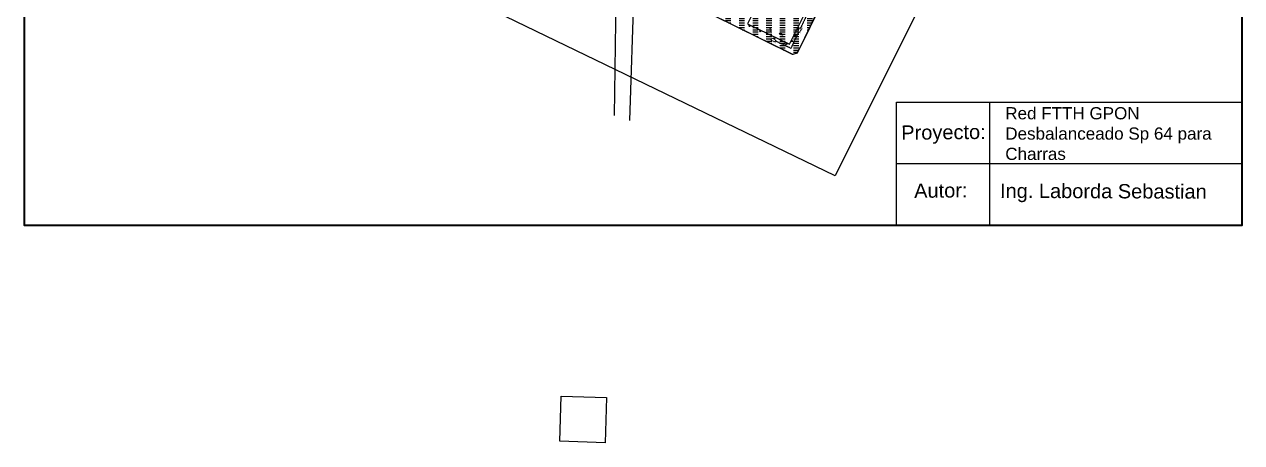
# Model space of a CAD drawing. Header units: metres. Extents: x 400841 to 403530, y 6344062 to 6346805.
# Drawn here: x 400841 to 403530, y 6344062 to 6344987 of the extents above; entities that cross this region are included whole.
import ezdxf
from ezdxf.enums import TextEntityAlignment as Align

# ---------------------------------------------------------------- set-up
doc = ezdxf.new("R2010")
doc.units = ezdxf.units.M
doc.header["$MEASUREMENT"] = 0
doc.linetypes.add('PHANTOM2', pattern=[1.25, 0.625, -0.125, 0.125, -0.125, 0.125, -0.125])
for name, color, linetype, lineweight in [('CDO', 10, 'Continuous', 20), ('Cluster', 62, 'Continuous', 30), ('Fibra_CDO_a_CDO', 12, 'PHANTOM2', 30)]:
    doc.layers.add(name, color=color, linetype=linetype, lineweight=lineweight)
for name, color, linetype in [('CDO_name', 1, 'Continuous'), ('HP_por_cuadra', 4, 'Continuous'), ('Manzanas', 7, 'Continuous'), ('Postes', 5, 'Continuous'), ('Propiedades_Servicio', 104, 'Continuous'), ('Radio_Municipal', 2, 'Continuous'), ('Rotulo', 7, 'Continuous')]:
    doc.layers.add(name, color=color, linetype=linetype)
doc.layers.get('0').off()
doc.styles.get("Standard").update_dxf_attribs({"font": 'arial.ttf'})

# ---------------------------------------------------------------- blocks, each defined once
blk = doc.blocks.new('Postes')
at = {"layer": 'Postes'}
for radius in [1.35, 0.15]:
    blk.add_circle((0, 0), radius, dxfattribs=at)
blk = doc.blocks.new('HP')
blk.add_point((0, 0))
at = {"layer": 'Propiedades_Servicio'}
blk.add_circle((0, 0), 0.219, dxfattribs=at)
blk.add_ellipse((0, 0), major_axis=(2.06, 3.57), ratio=0.36506, dxfattribs=at)
blk = doc.blocks.new('HP_contador')
at = {"layer": 'HP_por_cuadra'}
blk.add_attdef('8', (-3.9, -5.9), '', height=10, dxfattribs=at)
blk = doc.blocks.new('CDO')
at = {"layer": 'CDO'}
blk.add_lwpolyline([(-4.3, 2.5), (4.5, 2.3), (4.4, -2.4), (-4.4, -2.2)], close=True, dxfattribs=at)
at = {"layer": 'CDO', "color": 7, "flags": 2}
blk.add_attdef('CDO', (-3.7, -1.2), '', height=2.5, rotation=359.5887, dxfattribs=at)
blk = doc.blocks.new('ACMAP_ANN_TEMPLATE_NAME_CAJA_CDO')
at = {"layer": 'CDO_name'}
blk.add_attdef('NAME_CDO', text='', height=1.5, dxfattribs=at).set_placement((0, 0), align=Align.TOP_CENTER)

msp = doc.modelspace()

# ---------------------------------------------------------------- hatches: boundary and pattern name
at = {"layer": 'Cluster', "transparency": 33554457}
h = msp.add_hatch(dxfattribs=at)
h.set_pattern_fill('ACAD_ISO03W100', color=2, style=2)
h.set_pattern_definition([(0, (0, 0), (0, 5), [12, -18])])
h.paths.add_polyline_path([(402521.1, 6345193), (402432.2, 6345237.9), (402306.1, 6345301.4), (402197.3, 6345088.8), (402538.4, 6344919.9), (402548, 6344922.8), (402604.8, 6345037.9), (402476.3, 6345105.9)])
h.paths.add_polyline_path([(402363.8, 6345148.9), (402361.7, 6345144.6), (402353.8, 6345148.5), (402355.9, 6345152.8)], flags=16)
h.paths.add_polyline_path([(402354.2, 6345148.8), (402361.8, 6345145.1), (402363.5, 6345148.5), (402355.9, 6345152.2)], flags=8)

# ---------------------------------------------------------------- linework, layer by layer
at = {"layer": 'Cluster'}
msp.add_lwpolyline([(402521.1, 6345193), (402476.3, 6345105.9), (402604.8, 6345037.9), (402548, 6344922.8), (402538.4, 6344919.9), (402197.3, 6345088.8), (402306.1, 6345301.4), (402518.9, 6345194.1)], close=True, dxfattribs=at)
at = {"layer": 'Fibra_CDO_a_CDO'}
for points in [[(402524.4, 6345066.4), (402583.6, 6345037.2), (402555.5, 6344978.1)], [(402551.5, 6344970.2), (402534.2, 6344933.8), (402499.9, 6344950.1)]]:
    msp.add_lwpolyline(points, dxfattribs=at)
at = {"layer": 'Manzanas'}
for p, q in [((402538.1, 6344920), (402210.2, 6345082.7)), ((402556.1, 6344939), (402547.7, 6344922.9)), ((402547.7, 6344922.9), (402538.1, 6344920))]:
    msp.add_line(p, q, dxfattribs=at)
for points in [[(402130.3, 6345122.3), (402148.3, 6345095.4), (402144.4, 6344785.4)], [(402210.2, 6345082.7), (402187.2, 6345065.5), (402178.3, 6344774.6)], [(402484.2, 6345080), (402438.4, 6344987.9), (402531.2, 6344943.1), (402576.9, 6345034.5), (402484.2, 6345080)], [(402608.2, 6345045), (402597.1, 6345024.1), (402556.1, 6344939)]]:
    msp.add_lwpolyline(points, dxfattribs=at)
at = {"layer": 'Radio_Municipal'}
msp.add_lwpolyline([(402632, 6344652), (401552.4, 6345174.8), (401624.4, 6345319.7), (401130.6, 6345565.6), (401409.5, 6346184.4), (401187.5, 6346294.3), (401279.5, 6346738.2), (403192.7, 6345775.5), (402632, 6344652)], close=True, dxfattribs=at)
at = {"layer": 'Radio_Municipal', "color": 2}
msp.add_lwpolyline([(402127.2, 6344162.2), (402124.2, 6344062.2), (402024.2, 6344065.2), (402027.2, 6344165.2), (402127.2, 6344162.2)], close=True, dxfattribs=at)
msp.add_lwpolyline([(402127.2, 6344162.2), (402124.2, 6344062.2), (402024.2, 6344065.2), (402027.2, 6344165.2), (402127.2, 6344162.2)], close=True, dxfattribs=at)
at = {"layer": 'Rotulo', "lineweight": 40}
msp.add_lwpolyline([(400841.4, 6346804.8), (403530, 6346804.8), (403530, 6344542.4), (400841.4, 6344542.4)], close=True, dxfattribs=at)
at = {"layer": 'Rotulo', "lineweight": 30}
msp.add_lwpolyline([(403530, 6344542.4), (402768, 6344542.4), (402768, 6344815.2), (403530, 6344815.2)], close=True, dxfattribs=at)
at = {"layer": 'Rotulo'}
msp.add_lwpolyline([(402768, 6344815.2), (403530, 6344815.2), (403530, 6344678.8), (402768, 6344678.8)], close=True, dxfattribs=at)
msp.add_lwpolyline([(402972.8, 6344815.2), (402972.8, 6344542.4)], dxfattribs=at)

# ---------------------------------------------------------------- block references
at = {"layer": 'CDO'}
for p, rotation in [((402553.6, 6344974.1), 63.98642247090678), ((402495.9, 6344952.1), 333.4595966738368)]:
    msp.add_blockref('CDO', p, dxfattribs=dict(at, rotation=rotation))
at = {"layer": 'CDO_name'}
for p, rotation, values in [((402556.3, 6344972.9), 62.62487834790151, {'NAME_CDO': 'CDO#45NAP#3'}), ((402495.1, 6344949.6), 332.0239912678592, {'NAME_CDO': 'CDO#44NAP#3'})]:
    msp.add_blockref('ACMAP_ANN_TEMPLATE_NAME_CAJA_CDO', p, dxfattribs=dict(at, rotation=rotation)).add_auto_attribs(values)
at = {"layer": 'Manzanas'}
for p in [(402443, 6344983.4), (402466.4, 6344971.9), (402497.5, 6344955.8), (402524.1, 6344942.7)]:
    msp.add_blockref('Postes', p, dxfattribs=at)
at = {"layer": 'Postes'}
for p in [(402543.4, 6344962.7), (402549.9, 6344976.2), (402536.8, 6344949.6)]:
    msp.add_blockref('Postes', p, dxfattribs=at)
at = {"layer": 'Propiedades_Servicio'}
msp.add_blockref('HP_contador', (402489.3, 6344974.4), dxfattribs=at).add_auto_attribs({'8': '1'})
at = {"layer": 'Propiedades_Servicio', "rotation": 281.2153719011788}
msp.add_blockref('HP', (402513, 6344965.1), dxfattribs=at)

# ---------------------------------------------------------------- texts
at = {"layer": 'Rotulo'}
for s, height, rotation, p in [('Proyecto:', 31.61, 0.6194, (402778.3, 6344731.6)), ('Autor:', 31.61, 0.6194, (402806.8, 6344603.2)), ('Ing. Laborda Sebastian', 31.611, 359.7666, (402996.2, 6344603.3))]:
    msp.add_text(s, height=height, rotation=rotation, dxfattribs=at).set_placement(p)
at = {"layer": 'Rotulo', "insert": (403007.9, 6344803.8), "char_height": 26.924, "attachment_point": 1}
msp.add_mtext_dynamic_manual_height_columns('Red FTTH GPON Desbalanceado Sp 64 para Charras', width=469.437, gutter_width=134.6, heights=[0], dxfattribs=at)

doc.saveas('drawing.dxf')
